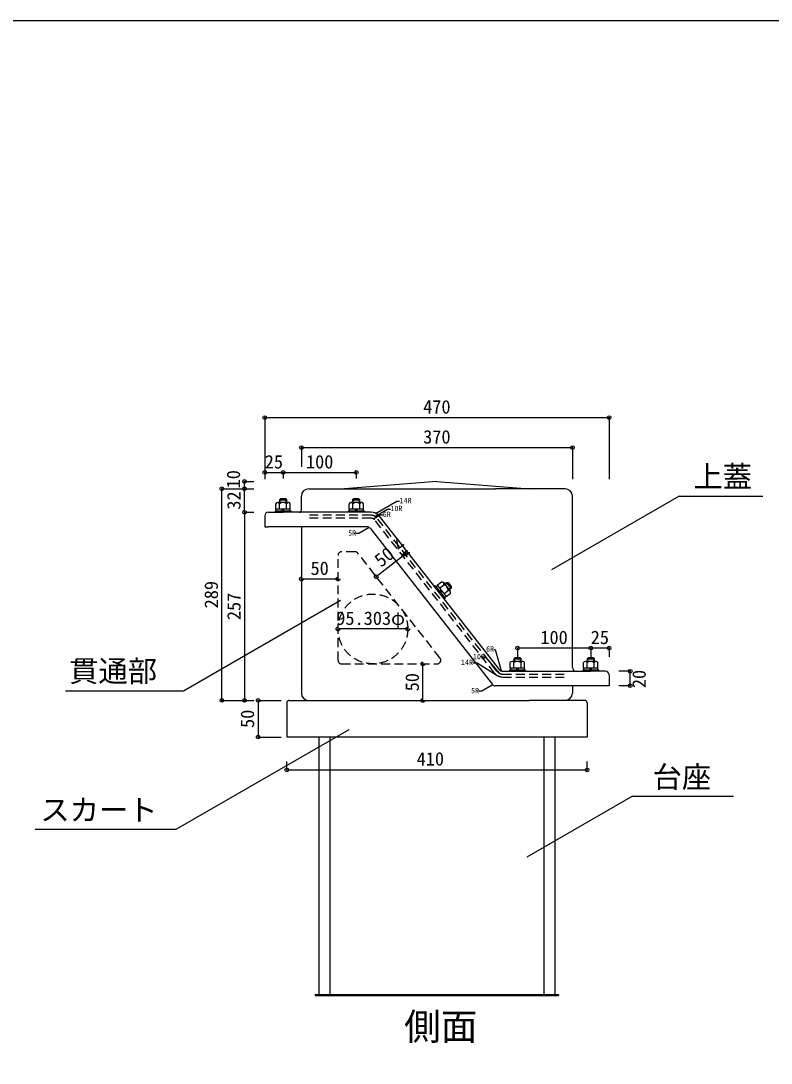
# Model space of a CAD drawing. Units: millimetres at full size, sheet at 1:10; some dimension numbers follow another scale. Extents: x -10475 to 9199, y -10092 to 10143.
# Drawn here: x -4702 to -3678, y -331 to 1092 of the extents above; entities that cross this region are included whole.
import ezdxf
from ezdxf.enums import TextEntityAlignment as Align

# ---------------------------------------------------------------- set-up
doc = ezdxf.new("R2010")
doc.units = ezdxf.units.MM
doc.header["$LTSCALE"] = 10
doc.header["$PDMODE"] = 32
doc.header["$PDSIZE"] = 5
doc.linetypes.add('DASHED1', pattern=[1.8, 1.2, -0.6])
for name, color, linetype in [('0-0_FRP', 7, 'Continuous'), ('0-1_SUS', 7, 'Continuous'), ('0-3_開口寸法', 2, 'DASHED1'), ('0-8_FRP寸法', 3, 'Continuous'), ('0-F_図面枠', 7, 'Continuous'), ('3-8', 4, 'Continuous')]:
    doc.layers.add(name, color=color, linetype=linetype)
doc.styles.add('ＭＳ ゴシック', font='')
doc.styles.get('ＭＳ ゴシック').set_extended_font_data('MS Gothic')

msp = doc.modelspace()

# ---------------------------------------------------------------- linework, layer by layer
at = {"layer": '0-0_FRP', "color": 4}
for p, q in [((-4134.02, 463.21), (-4260.02, 453.21)), ((-4134.02, 463.21), (-4008.02, 453.21)), ((-4319.02, 424.21), (-4319.02, 443.21)), ((-4309.02, 453.21), (-4214.02, 453.21)), ((-4214.02, 453.21), (-4054.02, 453.21)), ((-3959.02, 453.21), (-4054.02, 453.21)), ((-3949.02, 216.21), (-3949.02, 443.21)), ((-4348.22, 438.72), (-4348.22, 436.08)), ((-4348.22, 436.08), (-4348.22, 434.31)), ((-4339.82, 434.31), (-4339.82, 438.72)), ((-4248.22, 438.72), (-4248.22, 436.08)), ((-4248.22, 436.08), (-4248.22, 434.31)), ((-4239.82, 434.31), (-4239.82, 438.72)), ((-4364.02, 421.21), (-4344.02, 421.21)), ((-4223.89, 421.21), (-4344.02, 421.21)), ((-4212.87, 415.85), (-4048.88, 206.51)), ((-4229.25, 401.21), (-4365.02, 401.21)), ((-4319.02, 401.21), (-4319.02, 216.21)), ((-4225.31, 399.3), (-4058.32, 186.13)), ((-4123.15, 322.57), (-4119.69, 325.28)), ((-4319.02, 218.21), (-4319.02, 174.21)), ((-4028.22, 221.72), (-4028.22, 219.08)), ((-4028.22, 219.08), (-4028.22, 217.31)), ((-4019.82, 217.31), (-4019.82, 221.72)), ((-3949.02, 209.21), (-3949.02, 220.21)), ((-3928.22, 221.72), (-3928.22, 219.08)), ((-3928.22, 219.08), (-3928.22, 217.31)), ((-3919.82, 217.31), (-3919.82, 221.72)), ((-4044.15, 204.21), (-3924.02, 204.21)), ((-3904.02, 204.21), (-3924.02, 204.21)), ((-3899.02, 199.21), (-3899.02, 184.21)), ((-3899.02, 184.21), (-4054.38, 184.21)), ((-3949.02, 184.21), (-3949.02, 174.21)), ((-4339.02, 161.21), (-4339.02, 114.21)), ((-4336.02, 164.21), (-4309.02, 164.21)), ((-4329.02, 164.21), (-4260.02, 164.21)), ((-4260.02, 164.21), (-4008.02, 164.21)), ((-3932.02, 164.21), (-4008.02, 164.21)), ((-3929.02, 161.21), (-3929.02, 114.21)), ((-3929.02, 114.21), (-4339.02, 114.21))]:
    msp.add_line(p, q, dxfattribs=at)
at = {"layer": '0-0_FRP'}
for p, q in [((-4353.84, 425.31), (-4353.84, 432.9)), ((-4336.66, 434.31), (-4351.38, 434.31)), ((-4347.52, 439.42), (-4349.02, 437.92)), ((-4349.02, 437.92), (-4349.02, 434.31)), ((-4349.02, 437.92), (-4339.02, 437.92)), ((-4348.93, 425.31), (-4348.93, 432.9)), ((-4340.52, 439.42), (-4347.52, 439.42)), ((-4339.02, 437.92), (-4340.52, 439.42)), ((-4339.12, 425.31), (-4339.12, 432.9)), ((-4339.02, 434.31), (-4339.02, 437.92)), ((-4334.21, 425.31), (-4334.21, 432.9)), ((-4253.84, 425.31), (-4253.84, 432.9)), ((-4236.66, 434.31), (-4251.38, 434.31)), ((-4247.52, 439.42), (-4249.02, 437.92)), ((-4249.02, 437.92), (-4249.02, 434.31)), ((-4249.02, 437.92), (-4239.02, 437.92)), ((-4248.93, 425.31), (-4248.93, 432.9)), ((-4240.52, 439.42), (-4247.52, 439.42)), ((-4239.02, 437.92), (-4240.52, 439.42)), ((-4239.12, 425.31), (-4239.12, 432.9)), ((-4239.02, 434.31), (-4239.02, 437.92)), ((-4234.21, 425.31), (-4234.21, 432.9)), ((-4334.21, 425.31), (-4353.84, 425.31)), ((-4353.22, 422.81), (-4353.22, 425.31)), ((-4344.26, 425.31), (-4352.96, 425.31)), ((-4345.4, 422.81), (-4352.96, 422.81)), ((-4345.67, 425.31), (-4344.53, 422.81)), ((-4342.38, 422.81), (-4343.52, 425.31)), ((-4333.02, 422.81), (-4343.26, 422.81)), ((-4334.56, 425.31), (-4342.12, 425.31)), ((-4334.82, 425.31), (-4334.82, 422.81)), ((-4333.02, 422.81), (-4333.02, 421.21)), ((-4234.21, 425.31), (-4253.84, 425.31)), ((-4253.22, 422.81), (-4253.22, 425.31)), ((-4244.26, 425.31), (-4252.96, 425.31)), ((-4245.4, 422.81), (-4252.96, 422.81)), ((-4245.67, 425.31), (-4244.53, 422.81)), ((-4242.38, 422.81), (-4243.52, 425.31)), ((-4233.02, 422.81), (-4243.26, 422.81)), ((-4234.56, 425.31), (-4242.12, 425.31)), ((-4234.82, 425.31), (-4234.82, 422.81)), ((-4233.02, 422.81), (-4233.02, 421.21)), ((-4136.4, 320.83), (-4137.66, 319.84)), ((-4136.4, 320.83), (-4122.83, 303.51)), ((-4133.32, 320.95), (-4135.29, 319.41)), ((-4133.7, 321.44), (-4127.73, 326.11)), ((-4133.7, 321.44), (-4121.59, 305.98)), ((-4130.67, 317.57), (-4124.7, 322.25)), ((-4128.66, 315), (-4129.93, 312.56)), ((-4128.6, 310.87), (-4127.34, 313.31)), ((-4125.1, 325.05), (-4116.02, 313.46)), ((-4124.62, 309.85), (-4118.65, 314.52)), ((-4123.65, 323.2), (-4120.81, 325.42)), ((-4114.64, 317.55), (-4120.81, 325.42)), ((-4120.81, 325.42), (-4118.7, 325.16)), ((-4114.64, 317.55), (-4117.48, 315.32)), ((-4122.83, 303.51), (-4124.09, 302.52)), ((-4123.94, 304.92), (-4121.97, 306.47)), ((-4121.59, 305.98), (-4115.62, 310.66)), ((-4033.84, 208.31), (-4033.84, 215.9)), ((-4016.66, 217.31), (-4031.38, 217.31)), ((-4027.52, 222.42), (-4029.02, 220.92)), ((-4029.02, 220.92), (-4029.02, 217.31)), ((-4029.02, 220.92), (-4019.02, 220.92)), ((-4028.93, 208.31), (-4028.93, 215.9)), ((-4020.52, 222.42), (-4027.52, 222.42)), ((-4019.02, 220.92), (-4020.52, 222.42)), ((-4019.12, 208.31), (-4019.12, 215.9)), ((-4019.02, 217.31), (-4019.02, 220.92)), ((-4014.21, 208.31), (-4014.21, 215.9)), ((-3933.84, 208.31), (-3933.84, 215.9)), ((-3916.66, 217.31), (-3931.38, 217.31)), ((-3927.52, 222.42), (-3929.02, 220.92)), ((-3929.02, 220.92), (-3929.02, 217.31)), ((-3929.02, 220.92), (-3919.02, 220.92)), ((-3928.93, 208.31), (-3928.93, 215.9)), ((-3920.52, 222.42), (-3927.52, 222.42)), ((-3919.02, 220.92), (-3920.52, 222.42)), ((-3919.12, 208.31), (-3919.12, 215.9)), ((-3919.02, 217.31), (-3919.02, 220.92)), ((-3914.21, 208.31), (-3914.21, 215.9)), ((-4014.21, 208.31), (-4033.84, 208.31)), ((-4033.22, 205.81), (-4033.22, 208.31)), ((-4024.26, 208.31), (-4032.96, 208.31)), ((-4025.4, 205.81), (-4032.96, 205.81)), ((-4025.67, 208.31), (-4024.53, 205.81)), ((-4022.38, 205.81), (-4023.52, 208.31)), ((-4013.02, 205.81), (-4023.26, 205.81)), ((-4014.56, 208.31), (-4022.12, 208.31)), ((-4014.82, 208.31), (-4014.82, 205.81)), ((-4013.02, 205.81), (-4013.02, 204.21)), ((-3914.21, 208.31), (-3933.84, 208.31)), ((-3933.22, 205.81), (-3933.22, 208.31)), ((-3924.26, 208.31), (-3932.96, 208.31)), ((-3925.4, 205.81), (-3932.96, 205.81)), ((-3925.67, 208.31), (-3924.53, 205.81)), ((-3922.38, 205.81), (-3923.52, 208.31)), ((-3913.02, 205.81), (-3923.26, 205.81)), ((-3914.56, 208.31), (-3922.12, 208.31)), ((-3914.82, 208.31), (-3914.82, 205.81)), ((-3913.02, 205.81), (-3913.02, 204.21))]:
    msp.add_line(p, q, dxfattribs=at)
at = {"layer": '0-0_FRP', "linetype": 'DASHED1'}
for p, q in [((-4223.89, 417.21), (-4310, 417.21)), ((-4223.89, 413.21), (-4309.37, 413.21)), ((-4052.03, 204.05), (-4216.02, 413.38)), ((-4055.18, 201.58), (-4219.17, 410.91)), ((-4044.15, 200.21), (-3958.89, 200.21)), ((-4044.15, 196.21), (-3958.27, 196.21))]:
    msp.add_line(p, q, dxfattribs=at)
at = {"layer": '0-0_FRP', "color": 4}
for points in [[(-4369.02, 416.21), (-4369.02, 401.21), (-4365.02, 401.21)], [(-4114.5, 318.67), (-4116.58, 317.04), (-4117.97, 315.95)]]:
    msp.add_lwpolyline(points, dxfattribs=at)
at = {"layer": '0-0_FRP'}
for points in [[(-4335.02, 422.81), (-4355.02, 422.81), (-4355.02, 421.21)], [(-4235.02, 422.81), (-4255.02, 422.81), (-4255.02, 421.21)], [(-4118.7, 325.16), (-4114.39, 319.65), (-4114.64, 317.55)], [(-4015.02, 205.81), (-4035.02, 205.81), (-4035.02, 204.21)], [(-3915.02, 205.81), (-3935.02, 205.81), (-3935.02, 204.21)]]:
    msp.add_lwpolyline(points, dxfattribs=at)
at = {"layer": '0-0_FRP', "color": 4}
for centre, radius, start, end in [((-4309.02, 443.21), 10, 90, 180), ((-3959.02, 443.21), 10, 0, 90), ((-4364.02, 416.21), 5, 90, 180), ((-4322.02, 424.21), 3, 270, 0), ((-4223.89, 407.21), 14, 38.07551, 90), ((-4229.25, 396.21), 5, 38.07551, 90), ((-4044.15, 210.21), 6, 218.07551, 270), ((-3944.02, 209.21), 5, 180, 270), ((-3904.02, 199.21), 5, 0, 90), ((-4054.38, 189.21), 5, 218.07551, 270), ((-4309.02, 174.21), 10, 180, 270), ((-3959.02, 174.21), 10, 270, 0), ((-4336.02, 161.21), 3, 90, 180), ((-3932.02, 161.21), 3, 0, 90)]:
    msp.add_arc(centre, radius, start, end, dxfattribs=at)
at = {"layer": '0-0_FRP'}
for centre, radius, start, end in [((-4351.38, 431.48), 2.83, 29.99985, 149.99985), ((-4344.02, 425.11), 9.21, 57.79585, 122.2043), ((-4336.66, 431.48), 2.83, 29.99985, 149.99985), ((-4251.38, 431.48), 2.83, 29.99985, 149.99985), ((-4244.02, 425.11), 9.21, 57.79585, 122.2043), ((-4236.66, 431.48), 2.83, 29.99985, 149.99985), ((-4127.33, 323.31), 2.83, 338.07566, 98.07566), ((-4127.81, 313.58), 9.21, 5.8712, 70.27966), ((-4118.25, 311.72), 2.83, 338.07566, 98.07566), ((-4031.38, 214.48), 2.83, 29.99985, 149.99985), ((-4024.02, 208.11), 9.21, 57.79585, 122.2043), ((-4016.66, 214.48), 2.83, 29.99985, 149.99985), ((-3931.38, 214.48), 2.83, 29.99985, 149.99985), ((-3924.02, 208.11), 9.21, 57.79585, 122.2043), ((-3916.66, 214.48), 2.83, 29.99985, 149.99985)]:
    msp.add_arc(centre, radius, start, end, dxfattribs=at)
at = {"layer": '0-0_FRP', "linetype": 'DASHED1'}
for centre, radius, start, end in [((-4223.89, 407.21), 10, 38.07551, 90), ((-4223.89, 407.21), 6, 38.07551, 90), ((-4044.15, 210.21), 14, 218.07551, 270), ((-4044.15, 210.21), 10, 218.07551, 270)]:
    msp.add_arc(centre, radius, start, end, dxfattribs=at)
at = {"layer": '0-1_SUS'}
for p, q in [((-4295.02, 114.21), (-4295.02, -237.29)), ((-4280.02, 114.21), (-4280.02, -237.29)), ((-3988.02, 114.21), (-3988.02, -237.29)), ((-3973.02, 114.21), (-3973.02, -237.29)), ((-4300.02, -237.29), (-3968.02, -237.29)), ((-4300.02, -237.29), (-4300.02, -238.79)), ((-4300.02, -238.79), (-3968.02, -238.79)), ((-3968.02, -237.29), (-3968.02, -238.79))]:
    msp.add_line(p, q, dxfattribs=at)
at = {"layer": '0-1_SUS', "color": 2}
for q in [(-4011.16, -49.68), (-3729.12, 33.63)]:
    msp.add_line((-3866.86, 33.63), q, dxfattribs=at)
at = {"layer": '0-3_開口寸法'}
for p, q in [((-4269.02, 219.21), (-4269.02, 362.21)), ((-4245.8, 367.21), (-4264.02, 367.21)), ((-4129.84, 222.3), (-4241.87, 365.3)), ((-4264.02, 214.21), (-4133.78, 214.21))]:
    msp.add_line(p, q, dxfattribs=at)
at = {"layer": '0-3_開口寸法', "color": 4, "linetype": 'Continuous'}
for p, q in [((-4216.78, 333.28), (-4174.28, 366.58)), ((-4319.02, 330.09), (-4269.02, 330.09)), ((-4173.72, 261.87), (-4269.02, 261.87)), ((-4153.16, 164.21), (-4153.16, 214.21))]:
    msp.add_line(p, q, dxfattribs=at)
at = {"layer": '0-3_開口寸法'}
msp.add_circle((-4221.37, 261.87), 47.65, dxfattribs=at)
for centre, start, end in [((-4264.02, 362.21), 90, 180), ((-4245.8, 362.21), 38.07551, 90), ((-4264.02, 219.21), 180, 270), ((-4133.78, 219.21), 270, 38.07551)]:
    msp.add_arc(centre, 5, start, end, dxfattribs=at)
at = {"layer": '0-3_開口寸法', "color": 6}
for p in [(-4177.42, 364.11), (-4174.28, 366.58), (-4319.02, 330.09), (-4269.02, 330.09), (-4216.78, 333.28), (-4269.02, 261.87), (-4173.72, 261.87), (-4153.16, 214.21), (-4153.16, 164.21)]:
    msp.add_point(p, dxfattribs=at)
at = {"layer": '0-8_FRP寸法', "color": 4}
for p, q in [((-4369.02, 550.46), (-3899.02, 550.46)), ((-4319.02, 509.48), (-3949.02, 509.48)), ((-4369.02, 475.46), (-4344.02, 475.46)), ((-4344.02, 475.46), (-4244.02, 475.46)), ((-4396.54, 453.21), (-4396.54, 463.21)), ((-4218.53, 415.54), (-4201.28, 425.5)), ((-4201.28, 425.5), (-4197.49, 425.5)), ((-4226.47, 400.17), (-4240.51, 392.06)), ((-4240.51, 392.06), (-4245.18, 392.06)), ((-3924.02, 235.71), (-4024.02, 235.71)), ((-3899.02, 235.71), (-3924.02, 235.71)), ((-4084.97, 215.54), (-4078.99, 215.54)), ((-4078.99, 215.54), (-4051.54, 198.09)), ((-3870.04, 184.21), (-3870.04, 204.21)), ((-4072.7, 176.83), (-4077.38, 176.83)), ((-4058.66, 184.94), (-4072.7, 176.83)), ((-4378.12, 164.21), (-4378.12, 114.21)), ((-4309.02, 164.21), (-4282.02, 164.21)), ((-4270.02, 164.21), (-4260.02, 164.21)), ((-4339.02, 69.36), (-3929.02, 69.36)), ((-4339.02, 69.36), (-3929.02, 69.36))]:
    msp.add_line(p, q, dxfattribs=at)
at = {"layer": '0-8_FRP寸法'}
for p, q in [((-4369.02, 550.46), (-4369.02, 466.32)), ((-3899.02, 550.46), (-3899.02, 466.32)), ((-4319.02, 509.48), (-4319.02, 483.03)), ((-3949.02, 509.48), (-3949.02, 466.32)), ((-4369.02, 475.46), (-4369.02, 467.43)), ((-4344.02, 475.46), (-4344.02, 467.43)), ((-4244.02, 475.46), (-4244.02, 467.43)), ((-4396.54, 463.21), (-4384.09, 463.21)), ((-4427.46, 453.21), (-4396.54, 453.21)), ((-4427.46, 453.21), (-4397.74, 453.21)), ((-4396.54, 453.21), (-4384.09, 453.21)), ((-4396.54, 421.21), (-4384.09, 421.21)), ((-4396.54, 421.21), (-4384.09, 421.21)), ((-4396.54, 421.21), (-4384.09, 421.21)), ((-4024.02, 235.71), (-4024.02, 223.8)), ((-3924.02, 235.71), (-3924.02, 223.8)), ((-3899.02, 235.71), (-3899.02, 223.8)), ((-3870.04, 204.21), (-3885.77, 204.21)), ((-3870.04, 184.21), (-3885.77, 184.21)), ((-4427.46, 164.21), (-4396.54, 164.21)), ((-4427.46, 164.21), (-4397.74, 164.21)), ((-4396.54, 164.21), (-4384.09, 164.21)), ((-4396.54, 164.21), (-4384.09, 164.21)), ((-4378.12, 164.21), (-4346.69, 164.21)), ((-4378.12, 164.21), (-4346.69, 164.21)), ((-4378.12, 114.21), (-4346.69, 114.21)), ((-4339.02, 69.36), (-4339.02, 80.87)), ((-4339.02, 69.36), (-4339.02, 80.87)), ((-3929.02, 69.36), (-3929.02, 80.87)), ((-3929.02, 69.36), (-3929.02, 80.87))]:
    msp.add_line(p, q, dxfattribs=at)
at = {"layer": '0-8_FRP寸法', "color": 2}
for p, q in [((-3803.48, 443.21), (-3977.67, 342.63)), ((-3803.48, 443.21), (-3688.89, 443.21)), ((-4480, 177.47), (-4265.66, 301.22)), ((-4640.91, 177.47), (-4480, 177.47)), ((-4489.76, -11.47), (-4253.74, 124.79)), ((-4682.35, -11.47), (-4489.76, -11.47))]:
    msp.add_line(p, q, dxfattribs=at)
at = {"layer": '0-8_FRP寸法', "color": 4}
for points in [[(-4217.79, 419.37), (-4188.51, 436.28), (-4184.93, 436.28)], [(-4220.73, 412.28), (-4211.76, 417.46), (-4207.85, 417.46)], [(-4056.3, 233.83), (-4054.35, 233.83), (-4046.17, 204.92)], [(-4069.6, 222.98), (-4067.03, 222.98), (-4049.22, 201.51)]]:
    msp.add_lwpolyline(points, dxfattribs=at)
at = {"layer": '0-8_FRP寸法', "color": 6}
for p in [(-4369.02, 550.46), (-3899.02, 550.46), (-4319.02, 509.48), (-3949.02, 509.48), (-4369.02, 475.46), (-4344.02, 475.46), (-4244.02, 475.46), (-4427.46, 453.21), (-4396.54, 463.21), (-4396.54, 453.21), (-4396.54, 421.21), (-4024.02, 235.71), (-3924.02, 235.71), (-3899.02, 235.71), (-3870.04, 204.21), (-3870.04, 184.21), (-4427.46, 164.21), (-4396.54, 164.21), (-4378.12, 164.21), (-4378.12, 114.21), (-4339.02, 69.36), (-3929.02, 69.36)]:
    msp.add_point(p, dxfattribs=at)
at = {"layer": '0-F_図面枠'}
msp.add_lwpolyline([(-2011.52, 1092.07), (-6011.52, 1092.07), (-6011.52, -1667.93)], dxfattribs=at)
at = {"layer": '3-8'}
for p, q in [((-4427.46, 164.21), (-4427.46, 453.21)), ((-4396.54, 421.21), (-4396.54, 453.21)), ((-4396.54, 421.21), (-4396.54, 164.21))]:
    msp.add_line(p, q, dxfattribs=at)

# ---------------------------------------------------------------- texts
at = {"layer": '0-1_SUS', "color": 2, "style": 'ＭＳ ゴシック'}
msp.add_text('台座', height=29.33, dxfattribs=at).set_placement((-3839.56, 36.31), align=Align.BOTTOM_LEFT)
at = {"layer": '0-3_開口寸法', "color": 3, "style": 'ＭＳ ゴシック'}
for s, rotation, p in [('4', 38.076, (-4180.77, 361.49)), ('50', 38.076, (-4206.94, 340.99)), ('50', 90, (-4153.16, 176.71))]:
    msp.add_text(s, height=18.33, rotation=rotation, dxfattribs=at).set_placement(p, align=Align.BOTTOM_LEFT)
for s, p in [('50', (-4306.52, 330.09)), ('95.303φ', (-4271.37, 261.87))]:
    msp.add_text(s, height=18.33, dxfattribs=at).set_placement(p, align=Align.BOTTOM_LEFT)
at = {"layer": '0-8_FRP寸法', "style": 'ＭＳ ゴシック'}
for s, p in [('470', (-4152.77, 550.46)), ('370', (-4152.77, 509.48)), ('25', (-4369.02, 475.46)), ('100', (-4312.77, 475.46)), ('100', (-3992.77, 235.71)), ('25', (-3924.02, 235.71)), ('410', (-4161.68, 69.87))]:
    msp.add_text(s, height=18.33, dxfattribs=at).set_placement(p, align=Align.BOTTOM_LEFT)
at = {"layer": '0-8_FRP寸法', "color": 2, "style": 'ＭＳ ゴシック'}
for s, p in [('上蓋', (-3783.86, 446.53)), ('貫通部', (-4636.08, 180.91)), ('スカート', (-4675.36, -8.67))]:
    msp.add_text(s, height=29.33, dxfattribs=at).set_placement(p, align=Align.BOTTOM_LEFT)
at = {"layer": '0-8_FRP寸法', "style": 'ＭＳ ゴシック'}
for s, p in [('10', (-4397.26, 453.75)), ('32', (-4396.54, 424.71)), ('289', (-4427.46, 289.96)), ('257', (-4396.54, 273.96)), ('20', (-3843.42, 181.08)), ('50', (-4378.12, 126.71))]:
    msp.add_text(s, height=18.33, rotation=90, dxfattribs=at).set_placement(p, align=Align.BOTTOM_LEFT)
at = {"layer": '0-8_FRP寸法', "color": 6, "style": 'ＭＳ ゴシック'}
for s, height, p in [('10R', 7.331, (-4197.49, 420.5)), ('14R', 7.331, (-4184.93, 431.28)), ('6R', 7.331, (-4207.85, 412.46)), ('5R', 7.331, (-4255.18, 387.06)), ('10R', 7.331, (-4084.79, 218.21)), ('6R', 7.331, (-4066.95, 228.74)), ('14R', 7.331, (-4101.16, 210.44)), ('5R', 7.331, (-4087.38, 171.83)), ('側面', 36.66, (-4178.8, -310.28))]:
    msp.add_text(s, height=height, dxfattribs=at).set_placement(p, align=Align.BOTTOM_LEFT)

doc.saveas('drawing.dxf')
